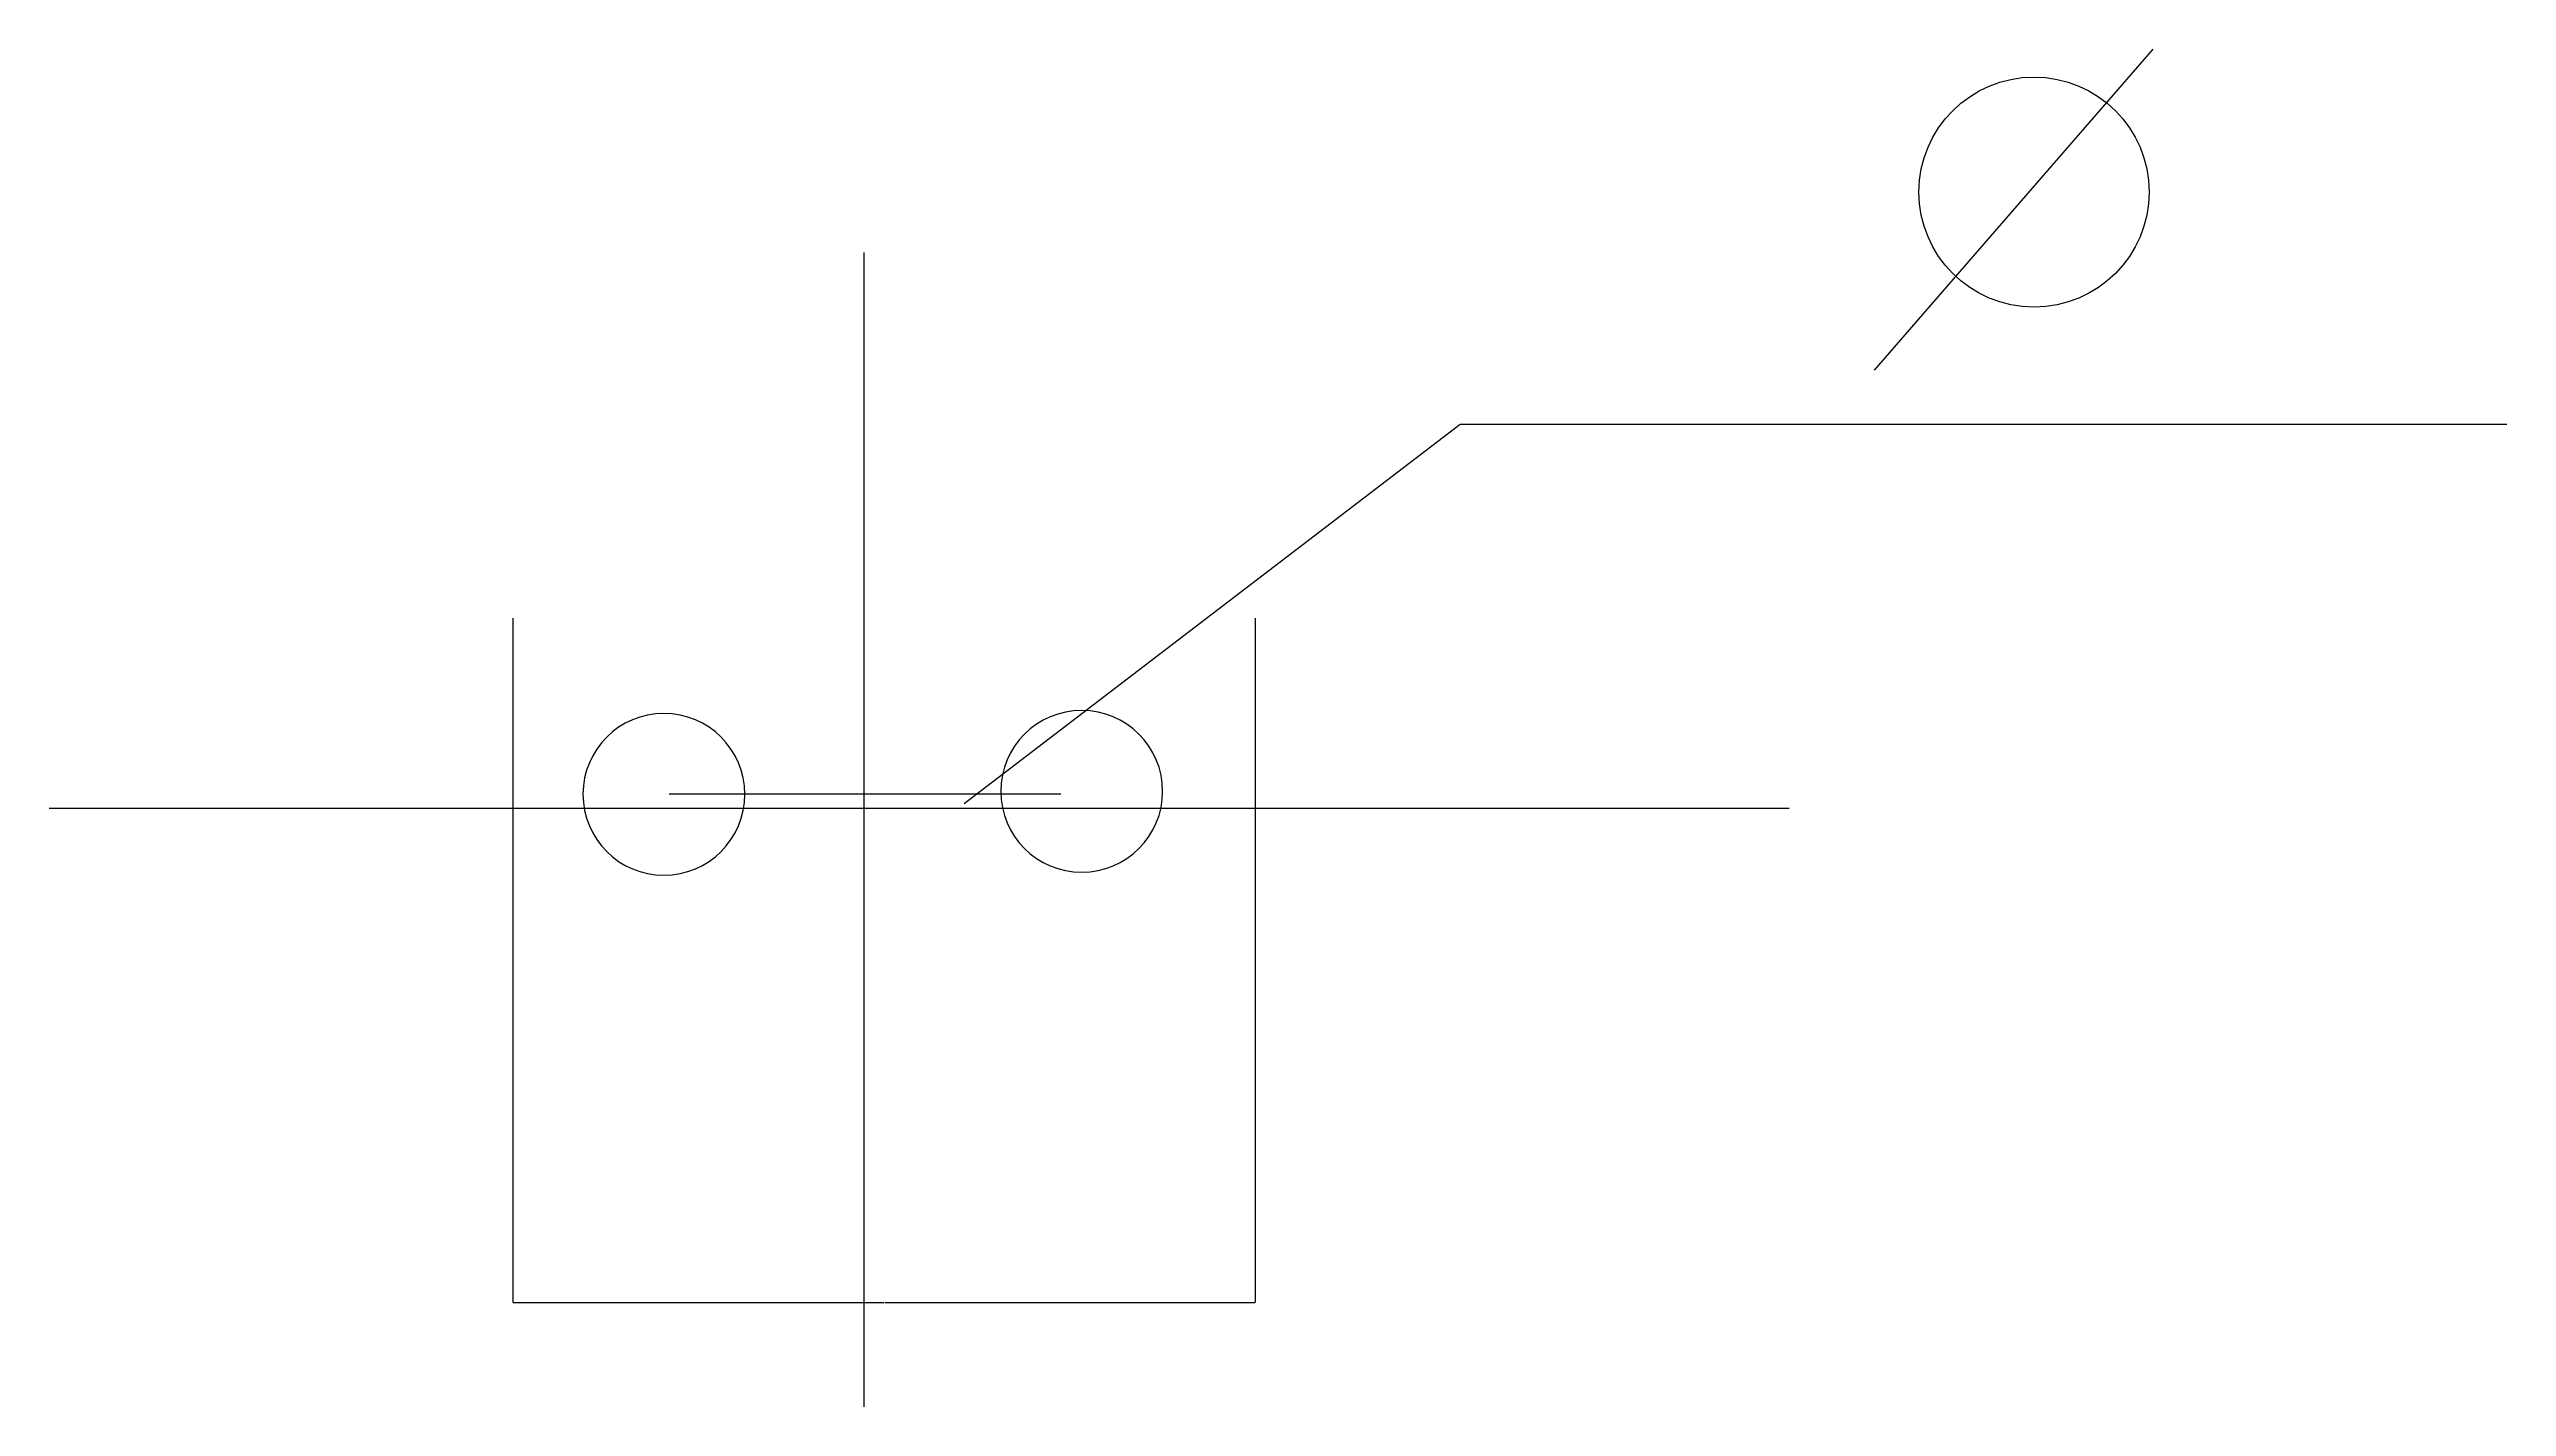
# Model space of a CAD drawing. Header units: metres. Extents: x -176159 to -174261, y -312545 to -311496.
import ezdxf

# ---------------------------------------------------------------- set-up
doc = ezdxf.new("R2010")
doc.units = ezdxf.units.M
for name, color, linetype in [('DIM', 4, 'Continuous'), ('STEEL', 1, 'Continuous'), ('TEXT', 3, 'Continuous')]:
    doc.layers.add(name, color=color, linetype=linetype)
doc.dimstyles.get("Standard").update_dxf_attribs({"dimtxt": 2.5, "dimasz": 2.5, "dimexe": 1.25, "dimexo": 0.625, "dimtad": 1, "dimcen": 2.5, "dimazin": 3, "dimtfac": 1, "dimtmove": 0, "dimatfit": 3})

# ---------------------------------------------------------------- blocks, each defined once
blk = doc.blocks.new('*D1')
for p, q in [((-175800.83, -311935.31), (-175800.83, -312464.02)), ((-175227.37, -311935.31), (-175227.37, -312464.02)), ((-175800.58, -312464.02), (-175514.6, -312464.02)), ((-175513.6, -312464.02), (-175227.62, -312464.02))]:
    blk.add_line(p, q)
at = {"layer": 'Defpoints'}
for p in [(-175800.83, -311935.31), (-175227.37, -311935.31), (-175800.83, -312464.02)]:
    blk.add_point(p, dxfattribs=at)
at = {"layer": 'TEXT', "insert": (-175514.1, -312464.02), "char_height": 1, "attachment_point": 5}
blk.add_mtext('b', dxfattribs=at)

msp = doc.modelspace()

# ---------------------------------------------------------------- linework, layer by layer
at = {"layer": 'DIM'}
msp.add_line((-174533.96, -311495.57), (-174749.19, -311743.51), dxfattribs=at)
msp.add_circle((-174625.76, -311605.99), 88.86, dxfattribs=at)
at = {"layer": 'STEEL'}
for p, q in [((-175529.81, -311652.63), (-175529.81, -312544.6)), ((-176159.06, -312082.04), (-174814.99, -312082.04))]:
    msp.add_line(p, q, dxfattribs=at)
for points in [[(-175423.89, -312069.04, 1), (-175298.89, -312069.04, 1)], [(-175746.68, -312071.28, 1), (-175621.68, -312071.28, 1)]]:
    msp.add_lwpolyline(points, format="xyb", close=True, dxfattribs=at)
msp.add_lwpolyline([(-175680.17, -312070.84), (-175377.55, -312070.84)], dxfattribs=at)
at = {"layer": 'TEXT'}
for p, q in [((-175452.29, -312078.32), (-175069.17, -311785.34)), ((-175069.17, -311785.34), (-174260.51, -311785.34))]:
    msp.add_line(p, q, dxfattribs=at)

# ---------------------------------------------------------------- dimensions: what is measured, and where the dimension line sits
dim = msp.add_linear_dim(base=(-175800.83, -312464.02), p1=(-175800.83, -311935.31), p2=(-175227.37, -311935.31), text='b', dimstyle='Standard', dxfattribs=at)
dim.commit()
dim.dimension.update_dxf_attribs({"geometry": '*D1', "text_midpoint": (-175514.1, -312464.02)})

doc.saveas('drawing.dxf')
